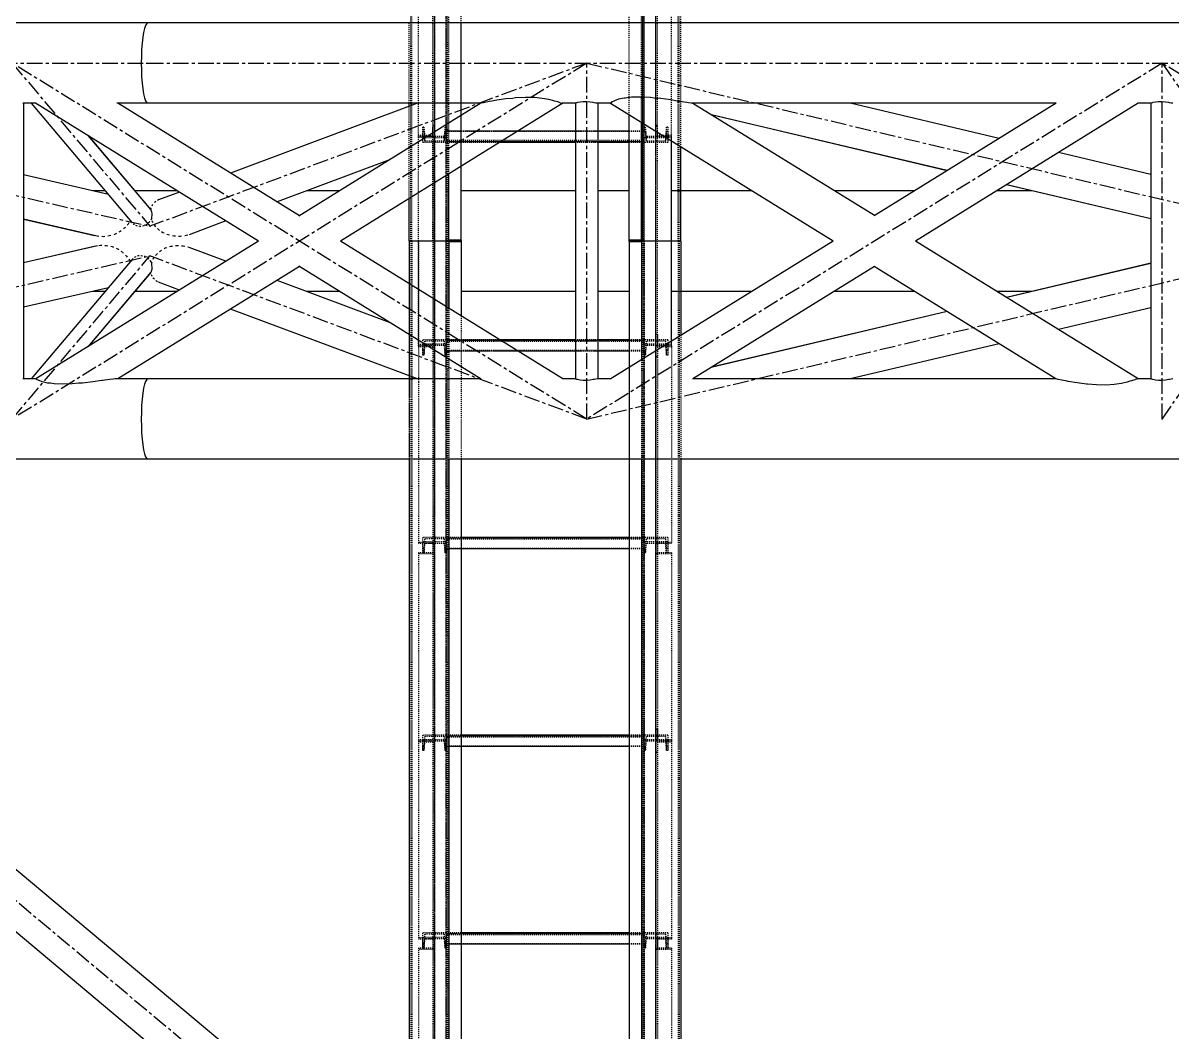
# Model space of a CAD drawing. Header units: millimetres. Extents: x 5143 to 30813, y 232 to 21408.
# Drawn here: x 10391 to 10972, y 10420 to 10931 of the extents above; entities that cross this region are included whole.
import ezdxf

# ---------------------------------------------------------------- set-up
doc = ezdxf.new("R2010")
doc.units = ezdxf.units.MM
doc.header["$LTSCALE"] = 0.25
for name, pattern in [('CENTER', [50.8, 31.75, -6.35, 6.35, -6.35]), ('XKITLINE00', [0]), ('XKITLINE02', [4, 2, -2]), ('XKITLINE03', [6, 3, -1, 1, -1])]:
    doc.linetypes.add(name, pattern=pattern)

msp = doc.modelspace()

# ---------------------------------------------------------------- linework, layer by layer
at = {"color": 1, "linetype": 'XKITLINE03'}
for p, q in [((10599, 10814.34), (10599, 12467.81)), ((10711, 10814.34), (10710.99, 12467.81)), ((10605, 10820.27), (10605, 12460.27)), ((10705, 12460.27), (10705, 10820.27)), ((10599.01, 10972.67), (10599.01, 10873.16)), ((10710.99, 10873.16), (10710.99, 10972.67)), ((10599.01, 10872.69), (10599.01, 10767.39)), ((10605.02, 10872.44), (10605.02, 10870.17)), ((10705, 10870.41), (10605.02, 10870.41)), ((10705, 10870.17), (10705, 10872.44)), ((10710.99, 10767.39), (10710.99, 10872.69)), ((10599, 9172.74), (10599, 10826.21)), ((10710.99, 9172.74), (10711, 10826.21)), ((10605, 9180.27), (10605, 10820.27)), ((10705, 10820.27), (10705, 9180.27)), ((10605.02, 10770.38), (10605.02, 10768.11)), ((10605.02, 10770.14), (10705, 10770.14)), ((10705, 10768.11), (10705, 10770.38)), ((10599.01, 10767.39), (10599.01, 10667.88)), ((10710.99, 10667.88), (10710.99, 10767.39)), ((10605.02, 10670.4), (10605.02, 10668.13)), ((10605.02, 10670.16), (10705, 10670.16)), ((10705, 10668.13), (10705, 10670.4)), ((10599.01, 10662.07), (10599.01, 10567.43)), ((10710.99, 10567.43), (10710.99, 10662.07)), ((10599.01, 10567.43), (10599.01, 10467.92)), ((10605.02, 10570.42), (10605.02, 10568.15)), ((10605.02, 10570.18), (10705, 10570.18)), ((10705, 10568.15), (10705, 10570.42)), ((10710.99, 10467.92), (10710.99, 10567.43)), ((10605.02, 10470.44), (10605.02, 10468.17)), ((10605.02, 10470.2), (10705, 10470.2)), ((10705, 10468.17), (10705, 10470.44)), ((10599.01, 10462.11), (10599.01, 10367.47)), ((10710.99, 10367.47), (10710.99, 10462.11))]:
    msp.add_line(p, q, dxfattribs=at)
at = {"color": 3, "linetype": 'XKITLINE02'}
for p, q in [((10587.15, 10820.27), (10587.15, 12464.01)), ((10587.68, 10820.27), (10587.68, 12464.27)), ((10604.92, 10820.27), (10604.92, 12464.27)), ((10605, 10820.27), (10605, 12460.68)), ((10605.45, 10820.27), (10605.45, 12464.01)), ((10605.85, 10820.3), (10605.85, 12460.65)), ((10612.5, 10820.66), (10612.5, 12460.66)), ((10697.5, 10884.14), (10697.5, 12460.66)), ((10704.15, 10820.3), (10704.15, 12460.65)), ((10704.55, 10820.27), (10704.54, 12464.01)), ((10705, 10820.27), (10705, 12460.68)), ((10705.08, 10820.27), (10705.07, 12464.27)), ((10722.31, 10820.27), (10722.31, 12464.27)), ((10722.85, 10820.27), (10722.84, 12464.01)), ((10723.69, 10867.93), (10723.69, 12464.01)), ((10606.3, 10854.23), (10606.3, 12426.32)), ((10703.69, 10880.3), (10703.69, 12400.21)), ((10704.15, 12377.22), (10704.15, 10820.3)), ((10705, 12377.22), (10705, 10820.27)), ((10598.21, 10873.73), (10598.21, 10978.36)), ((10599.01, 10873.16), (10599.01, 10978.36)), ((10710.99, 10873.16), (10710.99, 10978.36)), ((10711.79, 10873.73), (10711.79, 10978.36)), ((10591.01, 10873.16), (10591.01, 10973.24)), ((10718.99, 10873.16), (10718.99, 10973.24)), ((10586.3, 10889.97), (10586.3, 10930.57)), ((10599.01, 10929.1), (10599.01, 10873.16)), ((10606.3, 10854.23), (10606.3, 10930.57)), ((10612.5, 10858.07), (10612.5, 10930.57)), ((10697.5, 10884.14), (10697.5, 10930.57)), ((10703.69, 10880.3), (10703.69, 10930.57)), ((10723.69, 10867.93), (10723.69, 10930.57)), ((10586.3, 10841.84), (10586.3, 10888.43)), ((10599.01, 10878.85), (10598.21, 10878.85)), ((10711.79, 10878.85), (10710.99, 10878.85)), ((10598.21, 10873.73), (10591.01, 10873.73)), ((10598.21, 10873.25), (10591.01, 10873.25)), ((10591.01, 10767.39), (10591.01, 10873.25)), ((10599.01, 10873.16), (10591.01, 10873.16)), ((10593.7, 10877.94), (10593.02, 10877.94)), ((10593.02, 10877.94), (10593.02, 10872.44)), ((10593.02, 10877.94), (10593.02, 10875.66)), ((10593.7, 10875.66), (10593.02, 10875.66)), ((10593.02, 10875.66), (10593.02, 10870.17)), ((10593.7, 10877.94), (10594.08, 10873.14)), ((10593.7, 10877.94), (10593.7, 10875.66)), ((10593.7, 10875.66), (10594.08, 10870.87)), ((10603.95, 10873.14), (10594.08, 10873.14)), ((10594.08, 10873.14), (10594.08, 10870.87)), ((10599.01, 10878.28), (10598.21, 10878.28)), ((10598.21, 10820.27), (10598.21, 10878.28)), ((10599.01, 10767.39), (10599.01, 10878.28)), ((10604.34, 10877.94), (10603.95, 10873.14)), ((10604.34, 10875.66), (10603.95, 10870.87)), ((10603.95, 10873.14), (10603.95, 10870.87)), ((10605.02, 10877.94), (10604.34, 10877.94)), ((10604.34, 10877.94), (10604.34, 10875.66)), ((10605.02, 10875.66), (10604.34, 10875.66)), ((10605.02, 10877.94), (10605.02, 10872.44)), ((10605.02, 10877.94), (10605.02, 10875.66)), ((10605.02, 10870.17), (10605.02, 10875.91)), ((10641.3, 10875.91), (10605.02, 10875.91)), ((10705, 10875.89), (10605.02, 10875.89)), ((10705, 10875.68), (10605.02, 10875.68)), ((10705, 10875.66), (10605.02, 10875.66)), ((10605.02, 10875.66), (10605.02, 10870.17)), ((10681.74, 10875.91), (10670.34, 10875.91)), ((10705, 10875.91), (10697.5, 10875.91)), ((10705, 10877.94), (10705, 10875.66)), ((10705, 10877.94), (10705, 10872.44)), ((10705.68, 10877.94), (10705, 10877.94)), ((10705, 10870.17), (10705, 10875.91)), ((10705, 10875.66), (10705, 10870.17)), ((10705.68, 10875.66), (10705, 10875.66)), ((10705.68, 10877.94), (10705.68, 10875.66)), ((10705.68, 10877.94), (10706.06, 10873.14)), ((10705.68, 10875.66), (10706.06, 10870.87)), ((10706.06, 10873.14), (10706.06, 10870.87)), ((10715.93, 10873.14), (10706.06, 10873.14)), ((10710.99, 10767.39), (10710.99, 10878.28)), ((10711.79, 10878.28), (10710.99, 10878.28)), ((10718.99, 10873.16), (10710.99, 10873.16)), ((10711.79, 10767.95), (10711.79, 10878.28)), ((10718.99, 10873.73), (10711.79, 10873.73)), ((10718.99, 10873.25), (10711.79, 10873.25)), ((10716.32, 10877.94), (10715.93, 10873.14)), ((10716.32, 10875.66), (10715.93, 10870.87)), ((10715.93, 10873.14), (10715.93, 10870.87)), ((10716.32, 10877.94), (10716.32, 10875.66)), ((10717, 10877.94), (10716.32, 10877.94)), ((10717, 10875.66), (10716.32, 10875.66)), ((10717, 10877.94), (10717, 10875.66)), ((10717, 10877.94), (10717, 10872.44)), ((10717, 10875.66), (10717, 10870.17)), ((10718.99, 10767.39), (10718.99, 10873.25)), ((10718.99, 10767.95), (10718.99, 10873.25)), ((10599.01, 10872.69), (10591.01, 10872.69)), ((10605.02, 10872.44), (10593.02, 10872.44)), ((10593.02, 10872.44), (10593.02, 10870.17)), ((10605.02, 10870.17), (10593.02, 10870.17)), ((10603.95, 10870.87), (10594.08, 10870.87)), ((10598.21, 10869.68), (10598.21, 10767.95)), ((10605.02, 10872.44), (10605.02, 10870.17)), ((10705, 10871.09), (10605.02, 10871.09)), ((10705, 10870.89), (10605.02, 10870.89)), ((10632.42, 10870.41), (10605.02, 10870.41)), ((10632.03, 10870.17), (10605.02, 10870.17)), ((10681.74, 10870.41), (10670.34, 10870.41)), ((10681.74, 10870.17), (10670.34, 10870.17)), ((10705, 10870.41), (10697.5, 10870.41)), ((10705, 10870.17), (10697.5, 10870.17)), ((10705, 10872.44), (10705, 10870.17)), ((10717, 10872.44), (10705, 10872.44)), ((10717, 10870.17), (10705, 10870.17)), ((10715.93, 10870.87), (10706.06, 10870.87)), ((10718.99, 10872.69), (10710.99, 10872.69)), ((10717, 10872.44), (10717, 10870.17)), ((10599.01, 10849.71), (10599.01, 10767.39)), ((10606.3, 10820.68), (10605, 10820.68)), ((10606.3, 10820.65), (10605.85, 10820.65)), ((10612.5, 10820.68), (10612.5, 10820.66)), ((10612.5, 10820.66), (10612.5, 10820.68)), ((10697.5, 10820.66), (10697.5, 10820.68)), ((10697.5, 10820.66), (10697.5, 10820.68)), ((10697.5, 10820.66), (10697.5, 10820.68)), ((10705, 10820.68), (10703.7, 10820.68)), ((10704.15, 10820.65), (10703.7, 10820.65)), ((10586.3, 10820.27), (10586.3, 9201.84)), ((10587.15, 10820.27), (10587.15, 9176.54)), ((10587.68, 10820.27), (10587.68, 9176.28)), ((10591.01, 10820.27), (10591.01, 10767.95)), ((10604.92, 10820.27), (10604.92, 9176.28)), ((10606.3, 10820.27), (10605, 10820.27)), ((10605, 10820.27), (10605, 9179.87)), ((10606.3, 10820.27), (10605, 10820.27)), ((10606.3, 10819.87), (10605, 10819.87)), ((10605.45, 10820.27), (10605.45, 9176.54)), ((10606.3, 10820.3), (10605.85, 10820.3)), ((10605.85, 10820.25), (10605.85, 9179.9)), ((10606.3, 10820.25), (10605.85, 10820.25)), ((10606.3, 10819.9), (10605.85, 10819.9)), ((10612.5, 10820.29), (10612.5, 10820.27)), ((10612.5, 10820.27), (10612.5, 10820.29)), ((10612.5, 10820.27), (10612.5, 10820.26)), ((10612.5, 10820.27), (10612.5, 10820.26)), ((10612.5, 10819.89), (10612.5, 10819.87)), ((10612.5, 10819.89), (10612.5, 10819.87)), ((10612.5, 10819.89), (10612.5, 10819.87)), ((10697.5, 10820.27), (10697.5, 10820.29)), ((10697.5, 10820.27), (10697.5, 10820.29)), ((10697.5, 10820.27), (10697.5, 10820.26)), ((10697.5, 10820.27), (10697.5, 10820.26)), ((10697.5, 10819.89), (10697.5, 10819.87)), ((10697.5, 10819.89), (10697.5, 9180.26)), ((10697.5, 10819.89), (10697.5, 10819.87)), ((10703.7, 10820.27), (10703.69, 9240.34)), ((10704.15, 10820.3), (10703.7, 10820.3)), ((10705, 10820.27), (10703.7, 10820.27)), ((10705, 10820.27), (10703.7, 10820.27)), ((10704.15, 10820.25), (10703.7, 10820.25)), ((10704.15, 10819.9), (10703.7, 10819.9)), ((10705, 10819.87), (10703.7, 10819.87)), ((10704.15, 10820.25), (10704.15, 10723.33)), ((10704.55, 10820.27), (10704.54, 9176.54)), ((10705, 10820.27), (10705, 10723.33)), ((10705.08, 10820.27), (10705.07, 9176.28)), ((10722.31, 10820.27), (10722.31, 9176.28)), ((10722.85, 10820.27), (10722.84, 9176.54)), ((10586.3, 10798.71), (10586.3, 10752.12)), ((10606.3, 10786.32), (10606.3, 10709.97)), ((10612.5, 10782.48), (10612.5, 9180.26)), ((10612.5, 10782.48), (10612.5, 10709.97)), ((10593.02, 10770.38), (10593.02, 10764.88)), ((10605.02, 10770.38), (10593.02, 10770.38)), ((10593.02, 10770.38), (10593.02, 10768.11)), ((10594.08, 10769.68), (10593.7, 10764.88)), ((10603.95, 10769.68), (10594.08, 10769.68)), ((10594.08, 10769.68), (10594.08, 10767.41)), ((10599.01, 10772.98), (10598.21, 10772.98)), ((10603.95, 10769.68), (10604.34, 10764.88)), ((10603.95, 10769.68), (10603.95, 10767.41)), ((10605.02, 10770.38), (10605.02, 10764.88)), ((10605.02, 10770.38), (10605.02, 10768.11)), ((10605.02, 10770.38), (10605.02, 10764.64)), ((10632.03, 10770.38), (10605.02, 10770.38)), ((10632.42, 10770.14), (10605.02, 10770.14)), ((10705, 10769.66), (10605.02, 10769.66)), ((10705, 10769.46), (10605.02, 10769.46)), ((10681.74, 10770.38), (10670.34, 10770.38)), ((10681.74, 10770.14), (10670.34, 10770.14)), ((10705, 10770.38), (10697.5, 10770.38)), ((10705, 10770.14), (10697.5, 10770.14)), ((10705, 10770.38), (10705, 10764.64)), ((10705, 10770.38), (10705, 10768.11)), ((10705, 10770.38), (10705, 10764.88)), ((10717, 10770.38), (10705, 10770.38)), ((10706.06, 10769.68), (10705.68, 10764.88)), ((10706.06, 10769.68), (10706.06, 10767.41)), ((10715.93, 10769.68), (10706.06, 10769.68)), ((10711.79, 10772.98), (10710.99, 10772.98)), ((10711.79, 10772.98), (10711.79, 10767.95)), ((10715.93, 10769.68), (10715.93, 10767.41)), ((10715.93, 10769.68), (10716.32, 10764.88)), ((10717, 10770.38), (10717, 10768.11)), ((10717, 10770.38), (10717, 10764.88)), ((10723.69, 10772.62), (10723.69, 10709.97)), ((10598.21, 10767.95), (10591.01, 10767.95)), ((10591.01, 10767.39), (10591.01, 10749.1)), ((10599.01, 10767.39), (10591.01, 10767.39)), ((10599.01, 10767.39), (10591.01, 10767.39)), ((10598.21, 10766.82), (10591.01, 10766.82)), ((10593.02, 10768.11), (10593.02, 10762.61)), ((10605.02, 10768.11), (10593.02, 10768.11)), ((10593.7, 10764.88), (10593.02, 10764.88)), ((10593.02, 10764.88), (10593.02, 10762.61)), ((10593.7, 10762.61), (10593.02, 10762.61)), ((10594.08, 10767.41), (10593.7, 10762.61)), ((10593.7, 10764.88), (10593.7, 10762.61)), ((10603.95, 10767.41), (10594.08, 10767.41)), ((10598.21, 10766.82), (10598.21, 10749.1)), ((10599.01, 10767.39), (10599.01, 10723.33)), ((10603.95, 10767.41), (10604.34, 10762.61)), ((10605.02, 10764.88), (10604.34, 10764.88)), ((10604.34, 10764.88), (10604.34, 10762.61)), ((10605.02, 10762.61), (10604.34, 10762.61)), ((10605.02, 10768.11), (10605.02, 10762.61)), ((10605.02, 10764.88), (10605.02, 10762.61)), ((10705, 10764.88), (10605.02, 10764.88)), ((10705, 10764.87), (10605.02, 10764.87)), ((10705, 10764.65), (10605.02, 10764.65)), ((10641.3, 10764.64), (10605.02, 10764.64)), ((10681.74, 10764.64), (10670.34, 10764.64)), ((10705, 10764.64), (10697.5, 10764.64)), ((10705, 10768.11), (10705, 10762.61)), ((10717, 10768.11), (10705, 10768.11)), ((10705, 10764.88), (10705, 10762.61)), ((10705.68, 10764.88), (10705, 10764.88)), ((10705.68, 10762.61), (10705, 10762.61)), ((10706.06, 10767.41), (10705.68, 10762.61)), ((10705.68, 10764.88), (10705.68, 10762.61)), ((10715.93, 10767.41), (10706.06, 10767.41)), ((10710.99, 10767.39), (10710.99, 10662.19)), ((10718.99, 10767.39), (10710.99, 10767.39)), ((10718.99, 10767.39), (10710.99, 10767.39)), ((10718.99, 10767.95), (10711.79, 10767.95)), ((10711.79, 10766.82), (10711.79, 10662.19)), ((10718.99, 10766.82), (10711.79, 10766.82)), ((10715.93, 10767.41), (10716.32, 10762.61)), ((10716.32, 10764.88), (10716.32, 10762.61)), ((10717, 10764.88), (10716.32, 10764.88)), ((10717, 10762.61), (10716.32, 10762.61)), ((10717, 10768.11), (10717, 10762.61)), ((10717, 10764.88), (10717, 10762.61)), ((10718.99, 10767.39), (10718.99, 10667.31)), ((10599.01, 10761.7), (10598.21, 10761.7)), ((10703.69, 10760.25), (10703.69, 10709.97)), ((10711.79, 10761.7), (10710.99, 10761.7)), ((10697.5, 10756.41), (10697.5, 10709.97)), ((10586.3, 10750.57), (10586.3, 10709.97)), ((10591.01, 10749.1), (10591.01, 10667.31)), ((10598.21, 10749.1), (10598.21, 10662.19)), ((10599.01, 10749.1), (10599.01, 10662.19)), ((10704.15, 10749.1), (10704.15, 9179.9)), ((10705, 10749.1), (10705, 9179.87)), ((10593.02, 10670.4), (10593.02, 10664.91)), ((10605.02, 10670.4), (10593.02, 10670.4)), ((10593.02, 10670.4), (10593.02, 10668.13)), ((10594.08, 10669.7), (10593.7, 10664.91)), ((10603.95, 10669.7), (10594.08, 10669.7)), ((10594.08, 10669.7), (10594.08, 10667.43)), ((10603.95, 10669.7), (10604.34, 10664.91)), ((10603.95, 10669.7), (10603.95, 10667.43)), ((10605.02, 10670.4), (10605.02, 10664.91)), ((10605.02, 10670.4), (10605.02, 10668.13)), ((10605.02, 10670.4), (10605.02, 10664.66)), ((10612.5, 10670.4), (10605.02, 10670.4)), ((10612.5, 10670.16), (10605.02, 10670.16)), ((10705, 10669.68), (10605.02, 10669.68)), ((10705, 10670.4), (10697.5, 10670.4)), ((10705, 10670.16), (10697.5, 10670.16)), ((10705, 10670.4), (10705, 10664.66)), ((10705, 10670.4), (10705, 10668.13)), ((10705, 10670.4), (10705, 10664.91)), ((10717, 10670.4), (10705, 10670.4)), ((10706.06, 10669.7), (10705.68, 10664.91)), ((10706.06, 10669.7), (10706.06, 10667.43)), ((10715.93, 10669.7), (10706.06, 10669.7)), ((10715.93, 10669.7), (10715.93, 10667.43)), ((10715.93, 10669.7), (10716.32, 10664.91)), ((10717, 10670.4), (10717, 10668.13)), ((10717, 10670.4), (10717, 10664.91)), ((10599.01, 10667.88), (10591.01, 10667.88)), ((10598.21, 10667.31), (10591.01, 10667.31)), ((10593.02, 10668.13), (10593.02, 10662.63)), ((10605.02, 10668.13), (10593.02, 10668.13)), ((10593.7, 10664.91), (10593.02, 10664.91)), ((10593.02, 10664.91), (10593.02, 10662.63)), ((10594.08, 10667.43), (10593.7, 10662.63)), ((10593.7, 10664.91), (10593.7, 10662.63)), ((10603.95, 10667.43), (10594.08, 10667.43)), ((10599.01, 10668), (10598.21, 10668)), ((10598.21, 10668), (10598.21, 10662.66)), ((10598.21, 10668), (10598.21, 10568.03)), ((10599.01, 10668), (10599.01, 10662.07)), ((10599.01, 10668), (10599.01, 10567.43)), ((10603.95, 10667.43), (10604.34, 10662.63)), ((10605.02, 10664.91), (10604.34, 10664.91)), ((10604.34, 10664.91), (10604.34, 10662.63)), ((10705, 10669.48), (10605.02, 10669.48)), ((10605.02, 10668.13), (10605.02, 10662.63)), ((10605.02, 10664.91), (10605.02, 10662.63)), ((10705, 10664.91), (10605.02, 10664.91)), ((10705, 10664.89), (10605.02, 10664.89)), ((10705, 10664.68), (10605.02, 10664.68)), ((10612.5, 10664.66), (10605.02, 10664.66)), ((10705, 10664.66), (10697.5, 10664.66)), ((10705, 10668.13), (10705, 10662.63)), ((10717, 10668.13), (10705, 10668.13)), ((10705, 10664.91), (10705, 10662.63)), ((10705.68, 10664.91), (10705, 10664.91)), ((10706.06, 10667.43), (10705.68, 10662.63)), ((10705.68, 10664.91), (10705.68, 10662.63)), ((10715.93, 10667.43), (10706.06, 10667.43)), ((10710.99, 10668), (10710.99, 10568.15)), ((10711.79, 10668), (10710.99, 10668)), ((10718.99, 10667.88), (10710.99, 10667.88)), ((10711.79, 10668), (10711.79, 10568.03)), ((10718.99, 10667.31), (10711.79, 10667.31)), ((10716.32, 10662.63), (10715.93, 10667.43)), ((10716.32, 10664.91), (10716.32, 10662.63)), ((10717, 10664.91), (10716.32, 10664.91)), ((10717, 10668.13), (10717, 10662.63)), ((10717, 10664.91), (10717, 10662.63)), ((10598.21, 10662.66), (10591.01, 10662.66)), ((10591.01, 10662.66), (10591.01, 10662.07)), ((10591.01, 10662.66), (10591.01, 10567.43)), ((10599.01, 10662.07), (10591.01, 10662.07)), ((10593.7, 10662.63), (10593.02, 10662.63)), ((10599.01, 10662.19), (10598.21, 10662.19)), ((10605.02, 10662.63), (10604.34, 10662.63)), ((10705.68, 10662.63), (10705, 10662.63)), ((10711.79, 10662.19), (10710.99, 10662.19)), ((10718.99, 10662.07), (10710.99, 10662.07)), ((10718.99, 10662.66), (10711.79, 10662.66)), ((10717, 10662.63), (10716.32, 10662.63)), ((10718.99, 10662.66), (10718.99, 10567.43)), ((10599.01, 10573.37), (10598.21, 10573.37)), ((10710.99, 10573.37), (10710.99, 10567.43)), ((10711.79, 10573.37), (10710.99, 10573.37)), ((10711.79, 10573.37), (10711.79, 10568.03)), ((10598.21, 10568.03), (10591.01, 10568.03)), ((10599.01, 10567.43), (10591.01, 10567.43)), ((10591.01, 10567.43), (10591.01, 10566.86)), ((10599.01, 10567.43), (10591.01, 10567.43)), ((10591.01, 10567.43), (10591.01, 10467.35)), ((10598.21, 10566.86), (10591.01, 10566.86)), ((10593.02, 10570.42), (10593.02, 10564.93)), ((10605.02, 10570.42), (10593.02, 10570.42)), ((10593.02, 10570.42), (10593.02, 10568.15)), ((10593.02, 10568.15), (10593.02, 10562.65)), ((10605.02, 10568.15), (10593.02, 10568.15)), ((10594.08, 10569.72), (10593.7, 10564.93)), ((10594.08, 10567.45), (10593.7, 10562.65)), ((10603.95, 10569.72), (10594.08, 10569.72)), ((10594.08, 10569.72), (10594.08, 10567.45)), ((10603.95, 10567.45), (10594.08, 10567.45)), ((10598.21, 10566.86), (10598.21, 10561.74)), ((10598.21, 10566.86), (10598.21, 10462.23)), ((10599.01, 10567.43), (10599.01, 10561.74)), ((10599.01, 10567.43), (10599.01, 10462.23)), ((10603.95, 10569.72), (10604.34, 10564.93)), ((10603.95, 10569.72), (10603.95, 10567.45)), ((10603.95, 10567.45), (10604.34, 10562.65)), ((10605.02, 10570.42), (10605.02, 10564.93)), ((10605.02, 10570.42), (10605.02, 10568.15)), ((10605.02, 10570.42), (10605.02, 10564.68)), ((10612.5, 10570.42), (10605.02, 10570.42)), ((10612.5, 10570.18), (10605.02, 10570.18)), ((10705, 10569.7), (10605.02, 10569.7)), ((10705, 10569.5), (10605.02, 10569.5)), ((10605.02, 10568.15), (10605.02, 10562.65)), ((10705, 10570.42), (10697.5, 10570.42)), ((10705, 10570.18), (10697.5, 10570.18)), ((10705, 10570.42), (10705, 10564.68)), ((10705, 10570.42), (10705, 10568.15)), ((10705, 10570.42), (10705, 10564.93)), ((10717, 10570.42), (10705, 10570.42)), ((10705, 10568.15), (10705, 10562.65)), ((10717, 10568.15), (10705, 10568.15)), ((10706.06, 10569.72), (10705.68, 10564.93)), ((10706.06, 10567.45), (10705.68, 10562.65)), ((10706.06, 10569.72), (10706.06, 10567.45)), ((10715.93, 10569.72), (10706.06, 10569.72)), ((10715.93, 10567.45), (10706.06, 10567.45)), ((10710.99, 10567.43), (10710.99, 10462.23)), ((10718.99, 10567.43), (10710.99, 10567.43)), ((10718.99, 10567.43), (10710.99, 10567.43)), ((10718.99, 10568.03), (10711.79, 10568.03)), ((10711.79, 10566.86), (10711.79, 10462.23)), ((10718.99, 10566.86), (10711.79, 10566.86)), ((10715.93, 10569.72), (10715.93, 10567.45)), ((10715.93, 10569.72), (10716.32, 10564.93)), ((10715.93, 10567.45), (10716.32, 10562.65)), ((10717, 10570.42), (10717, 10568.15)), ((10717, 10570.42), (10717, 10564.93)), ((10717, 10568.15), (10717, 10562.65)), ((10718.99, 10568.03), (10718.99, 10567.43)), ((10718.99, 10567.43), (10718.99, 10467.35)), ((10593.7, 10564.93), (10593.02, 10564.93)), ((10593.02, 10564.93), (10593.02, 10562.65)), ((10593.7, 10562.65), (10593.02, 10562.65)), ((10593.7, 10564.93), (10593.7, 10562.65)), ((10599.01, 10561.74), (10598.21, 10561.74)), ((10605.02, 10564.93), (10604.34, 10564.93)), ((10604.34, 10564.93), (10604.34, 10562.65)), ((10605.02, 10562.65), (10604.34, 10562.65)), ((10605.02, 10564.93), (10605.02, 10562.65)), ((10705, 10564.93), (10605.02, 10564.93)), ((10705, 10564.91), (10605.02, 10564.91)), ((10705, 10564.7), (10605.02, 10564.7)), ((10612.5, 10564.68), (10605.02, 10564.68)), ((10705, 10564.68), (10697.5, 10564.68)), ((10705, 10564.93), (10705, 10562.65)), ((10705.68, 10564.93), (10705, 10564.93)), ((10705.68, 10562.65), (10705, 10562.65)), ((10705.68, 10564.93), (10705.68, 10562.65)), ((10711.79, 10561.74), (10710.99, 10561.74)), ((10716.32, 10564.93), (10716.32, 10562.65)), ((10717, 10564.93), (10716.32, 10564.93)), ((10717, 10562.65), (10716.32, 10562.65)), ((10717, 10564.93), (10717, 10562.65)), ((10599.01, 10467.92), (10591.01, 10467.92)), ((10598.21, 10467.35), (10591.01, 10467.35)), ((10593.02, 10470.44), (10593.02, 10464.95)), ((10605.02, 10470.44), (10593.02, 10470.44)), ((10593.02, 10470.44), (10593.02, 10468.17)), ((10593.02, 10468.17), (10593.02, 10462.67)), ((10605.02, 10468.17), (10593.02, 10468.17)), ((10594.08, 10469.75), (10593.7, 10464.95)), ((10594.08, 10467.47), (10593.7, 10462.67)), ((10603.95, 10469.75), (10594.08, 10469.75)), ((10594.08, 10469.75), (10594.08, 10467.47)), ((10603.95, 10467.47), (10594.08, 10467.47)), ((10599.01, 10468.04), (10598.21, 10468.04)), ((10598.21, 10468.04), (10598.21, 10462.7)), ((10598.21, 10468.04), (10598.21, 10368.07)), ((10599.01, 10468.04), (10599.01, 10462.11)), ((10599.01, 10468.04), (10599.01, 10367.47)), ((10603.95, 10469.75), (10604.34, 10464.95)), ((10603.95, 10469.75), (10603.95, 10467.47)), ((10603.95, 10467.47), (10604.34, 10462.67)), ((10605.02, 10470.44), (10605.02, 10464.95)), ((10605.02, 10470.44), (10605.02, 10468.17)), ((10605.02, 10470.44), (10605.02, 10464.7)), ((10612.5, 10470.44), (10605.02, 10470.44)), ((10612.5, 10470.2), (10605.02, 10470.2)), ((10705, 10469.72), (10605.02, 10469.72)), ((10705, 10469.52), (10605.02, 10469.52)), ((10605.02, 10468.17), (10605.02, 10462.67)), ((10705, 10470.44), (10697.5, 10470.44)), ((10705, 10470.2), (10697.5, 10470.2)), ((10705, 10470.44), (10705, 10468.17)), ((10705, 10470.44), (10705, 10464.95)), ((10717, 10470.44), (10705, 10470.44)), ((10705, 10470.44), (10705, 10464.7)), ((10705, 10468.17), (10705, 10462.67)), ((10717, 10468.17), (10705, 10468.17)), ((10706.06, 10469.75), (10705.68, 10464.95)), ((10706.06, 10467.47), (10705.68, 10462.67)), ((10706.06, 10469.75), (10706.06, 10467.47)), ((10715.93, 10469.75), (10706.06, 10469.75)), ((10715.93, 10467.47), (10706.06, 10467.47)), ((10710.99, 10468.04), (10710.99, 10368.19)), ((10711.79, 10468.04), (10710.99, 10468.04)), ((10710.99, 10467.92), (10710.99, 10462.23)), ((10718.99, 10467.92), (10710.99, 10467.92)), ((10711.79, 10468.04), (10711.79, 10368.07)), ((10711.79, 10467.35), (10711.79, 10462.23)), ((10718.99, 10467.35), (10711.79, 10467.35)), ((10715.93, 10469.75), (10715.93, 10467.47)), ((10715.93, 10469.75), (10716.32, 10464.95)), ((10716.32, 10462.67), (10715.93, 10467.47)), ((10717, 10470.44), (10717, 10468.17)), ((10717, 10470.44), (10717, 10464.95)), ((10717, 10468.17), (10717, 10462.67)), ((10718.99, 10467.92), (10718.99, 10467.35)), ((10598.21, 10462.7), (10591.01, 10462.7)), ((10591.01, 10462.7), (10591.01, 10462.11)), ((10591.01, 10462.7), (10591.01, 10367.47)), ((10599.01, 10462.11), (10591.01, 10462.11)), ((10593.7, 10464.95), (10593.02, 10464.95)), ((10593.02, 10464.95), (10593.02, 10462.67)), ((10593.7, 10462.67), (10593.02, 10462.67)), ((10593.7, 10464.95), (10593.7, 10462.67)), ((10599.01, 10462.23), (10598.21, 10462.23)), ((10605.02, 10464.95), (10604.34, 10464.95)), ((10604.34, 10464.95), (10604.34, 10462.67)), ((10605.02, 10462.67), (10604.34, 10462.67)), ((10605.02, 10464.95), (10605.02, 10462.67)), ((10705, 10464.95), (10605.02, 10464.95)), ((10705, 10464.93), (10605.02, 10464.93)), ((10705, 10464.72), (10605.02, 10464.72)), ((10612.5, 10464.7), (10605.02, 10464.7)), ((10705, 10464.7), (10697.5, 10464.7)), ((10705, 10464.95), (10705, 10462.67)), ((10705.68, 10464.95), (10705, 10464.95)), ((10705.68, 10462.67), (10705, 10462.67)), ((10705.68, 10464.95), (10705.68, 10462.67)), ((10711.79, 10462.23), (10710.99, 10462.23)), ((10718.99, 10462.11), (10710.99, 10462.11)), ((10718.99, 10462.7), (10711.79, 10462.7)), ((10716.32, 10464.95), (10716.32, 10462.67)), ((10717, 10464.95), (10716.32, 10464.95)), ((10717, 10462.67), (10716.32, 10462.67)), ((10717, 10464.95), (10717, 10462.67)), ((10718.99, 10462.7), (10718.99, 10367.47))]:
    msp.add_line(p, q, dxfattribs=at)
at = {"color": 8, "linetype": 'XKITLINE00'}
for p, q in [((10454.1, 10930.57), (10138.8, 10930.57)), ((10451.95, 10925.83), (10451.54, 10923.32)), ((10452.43, 10927.85), (10451.95, 10925.83)), ((10452.43, 10927.85), (10451.95, 10925.83)), ((10452.96, 10929.35), (10452.43, 10927.85)), ((10452.96, 10929.35), (10452.43, 10927.85)), ((10453.52, 10930.27), (10452.96, 10929.35)), ((10453.52, 10930.27), (10452.96, 10929.35)), ((10454.1, 10930.57), (10453.52, 10930.27)), ((10454.1, 10930.57), (10453.52, 10930.27)), ((11688.53, 10930.57), (10454.1, 10930.57)), ((10451.21, 10920.42), (10450.96, 10917.22)), ((10451.54, 10923.32), (10451.21, 10920.42)), ((10450.81, 10913.8), (10450.76, 10910.27)), ((10450.96, 10917.22), (10450.81, 10913.8)), ((10450.76, 10910.27), (10450.81, 10906.75)), ((10450.81, 10906.75), (10450.96, 10903.33)), ((10450.96, 10903.33), (10451.21, 10900.12)), ((10451.21, 10900.12), (10451.54, 10897.23)), ((10451.54, 10897.23), (10451.95, 10894.72)), ((10451.95, 10894.72), (10452.43, 10892.69)), ((10451.95, 10894.72), (10452.43, 10892.69)), ((10452.43, 10892.69), (10452.96, 10891.2)), ((10452.43, 10892.69), (10452.96, 10891.2)), ((10452.96, 10891.2), (10453.52, 10890.28)), ((10452.96, 10891.2), (10453.52, 10890.28)), ((10626.65, 10890.81), (10623.89, 10890.26)), ((10628.14, 10891.01), (10626.65, 10890.81)), ((10630.53, 10891.5), (10628.14, 10891.01)), ((10635.12, 10892.15), (10630.53, 10891.5)), ((10638.6, 10892.47), (10635.12, 10892.15)), ((10640.06, 10892.66), (10638.6, 10892.47)), ((10645.06, 10892.96), (10640.06, 10892.66)), ((10649.6, 10892.9), (10645.06, 10892.96)), ((10653.49, 10892.47), (10649.6, 10892.9)), ((10656.89, 10891.94), (10653.49, 10892.47)), ((10659.46, 10891.21), (10656.89, 10891.94)), ((10659.82, 10891.01), (10659.46, 10891.21)), ((10661.53, 10890.62), (10659.82, 10891.01)), ((10662.58, 10890.14), (10661.53, 10890.62)), ((10672.69, 10890.6), (10671.43, 10890.32)), ((10674.28, 10890.75), (10672.69, 10890.6)), ((10676.04, 10890.74), (10674.28, 10890.75)), ((10677.81, 10890.59), (10676.04, 10890.74)), ((10679.39, 10890.31), (10677.81, 10890.59)), ((10688.74, 10890.65), (10688.41, 10890.18)), ((10690, 10891.1), (10688.74, 10890.65)), ((10690.13, 10891.25), (10690, 10891.1)), ((10692.09, 10892.01), (10690.13, 10891.25)), ((10695.06, 10892.57), (10692.09, 10892.01)), ((10695.54, 10892.61), (10695.06, 10892.57)), ((10698.68, 10893.02), (10695.54, 10892.61)), ((10703.13, 10893.12), (10698.68, 10893.02)), ((10708.24, 10892.83), (10703.13, 10893.12)), ((10710.14, 10892.61), (10708.24, 10892.83)), ((10713.52, 10892.32), (10710.14, 10892.61)), ((10718.61, 10891.66), (10713.52, 10892.32)), ((10721.72, 10891.1), (10718.61, 10891.66)), ((10723.18, 10890.93), (10721.72, 10891.1)), ((10726.71, 10890.36), (10723.18, 10890.93)), ((10963.68, 10890.6), (10962.42, 10890.32)), ((10965.27, 10890.75), (10963.68, 10890.6)), ((10967.03, 10890.74), (10965.27, 10890.75)), ((10968.79, 10890.59), (10967.03, 10890.74)), ((10970.38, 10890.31), (10968.79, 10890.59)), ((10391, 10889.87), (10390.89, 10889.93)), ((10397.51, 10889.97), (10391, 10889.97)), ((10391.17, 10889.97), (10391, 10889.87)), ((10391.17, 10889.97), (10391.17, 10750.57)), ((10391.17, 10889.97), (10391.17, 10750.58)), ((10395.16, 10889.97), (10446.22, 10829.51)), ((10510.03, 10820.27), (10397.3, 10890.11)), ((10454.1, 10889.97), (10438.4, 10889.97)), ((10530.76, 10833.12), (10438.97, 10889.97)), ((10454.1, 10889.97), (10453.52, 10890.28)), ((10454.1, 10889.97), (10453.52, 10890.28)), ((10622.54, 10889.97), (10454.1, 10889.97)), ((10590.45, 10889.97), (10495.95, 10854.68)), ((10622.58, 10890), (10530.38, 10832.88)), ((10664, 10889.97), (10551.49, 10820.27)), ((10623.5, 10890.14), (10622.58, 10890)), ((10623.89, 10890.26), (10623.5, 10890.14)), ((10662.87, 10890.11), (10662.58, 10890.14)), ((10663.78, 10889.93), (10662.87, 10890.11)), ((10670.34, 10889.97), (10663.57, 10889.97)), ((10663.96, 10889.97), (10663.74, 10889.88)), ((10663.78, 10889.93), (10663.74, 10889.88)), ((10670.62, 10890.1), (10670.34, 10889.96)), ((10670.34, 10890.06), (10670.34, 10750.49)), ((10670.34, 10889.96), (10670.34, 10750.59)), ((10671.14, 10890.18), (10670.62, 10890.1)), ((10671.43, 10890.32), (10671.14, 10890.18)), ((10679.79, 10890.18), (10679.39, 10890.31)), ((10680.66, 10890.1), (10679.79, 10890.18)), ((10681.47, 10889.95), (10680.66, 10890.1)), ((10681.6, 10889.87), (10681.47, 10889.95)), ((10688.14, 10889.97), (10681.6, 10889.97)), ((10681.74, 10889.96), (10681.6, 10889.87)), ((10681.74, 10889.97), (10681.74, 10750.57)), ((10681.74, 10889.96), (10681.74, 10750.59)), ((10688.17, 10890.14), (10688.13, 10889.93)), ((10800.73, 10820.27), (10688.13, 10889.93)), ((10688.41, 10890.18), (10688.17, 10890.14)), ((10727.45, 10890.18), (10726.71, 10890.36)), ((10728.9, 10890.04), (10727.45, 10890.18)), ((10729.66, 10889.87), (10728.9, 10890.04)), ((10913.41, 10889.97), (10729.19, 10889.97)), ((10729.74, 10889.93), (10729.58, 10889.97)), ((10729.74, 10889.93), (10729.66, 10889.87)), ((10821.54, 10833.14), (10729.74, 10889.93)), ((10884.6, 10872.15), (10809.32, 10889.97)), ((10913.5, 10890.03), (10821.37, 10833.04)), ((10955.02, 10889.97), (10842.34, 10820.27)), ((10961.33, 10889.97), (10954.85, 10889.97)), ((10961.61, 10890.1), (10961.33, 10889.96)), ((10961.33, 10890.06), (10961.33, 10750.49)), ((10961.33, 10889.96), (10961.33, 10750.59)), ((10962.13, 10890.18), (10961.61, 10890.1)), ((10962.42, 10890.32), (10962.13, 10890.18)), ((10970.78, 10890.18), (10970.38, 10890.31)), ((10971.64, 10890.1), (10970.78, 10890.18)), ((10972.45, 10889.95), (10971.64, 10890.1)), ((10858.36, 10855.92), (10739.05, 10884.17)), ((10858.29, 10855.88), (10739.22, 10884.07)), ((10423.79, 10873.7), (10455.6, 10836.04)), ((10423.87, 10873.65), (10455.44, 10836.26)), ((10576.39, 10861.39), (10519.45, 10840.12)), ((10961.33, 10853.98), (10914.69, 10865.03)), ((10434.12, 10843.85), (10391.17, 10853.72)), ((10432.57, 10845.67), (10426.16, 10845.67)), ((10469.03, 10845.67), (10447.49, 10845.67)), ((10470.08, 10845.02), (10459.51, 10841.07)), ((10551.03, 10845.67), (10534.33, 10845.67)), ((10605, 10845.67), (10604.73, 10845.67)), ((10670.34, 10845.67), (10612.5, 10845.67)), ((10697.5, 10845.67), (10681.74, 10845.67)), ((10705.28, 10845.67), (10705, 10845.67)), ((10759.67, 10845.67), (10718.99, 10845.67)), ((10841.79, 10845.67), (10801.28, 10845.67)), ((10901.38, 10845.67), (10883.4, 10845.67)), ((10961.33, 10831.48), (10888.38, 10848.75)), ((10961.33, 10831.54), (10888.45, 10848.8)), ((10456.32, 10838.43), (10456.14, 10837.99)), ((10456.68, 10838.82), (10456.32, 10838.43)), ((10457.48, 10839.68), (10457.39, 10839.59)), ((10457.69, 10839.95), (10457.48, 10839.68)), ((10458.15, 10840.23), (10457.69, 10839.95)), ((10459.51, 10841.07), (10459.05, 10840.79)), ((10455.44, 10836.26), (10455.49, 10836.17)), ((10455.55, 10836.63), (10455.48, 10836.19)), ((10455.67, 10836.86), (10455.55, 10836.63)), ((10455.6, 10836.04), (10455.73, 10835.62)), ((10455.77, 10837.09), (10455.67, 10836.86)), ((10455.75, 10835.61), (10455.83, 10835.42)), ((10455.83, 10835.42), (10455.94, 10835.2)), ((10455.94, 10835.2), (10455.96, 10835)), ((10455.95, 10835.02), (10456.01, 10834.85)), ((10456.01, 10832.44), (10455.97, 10831.89)), ((10456.09, 10833.27), (10456, 10832.59)), ((10456.01, 10834.85), (10456.04, 10834.27)), ((10456.05, 10834.25), (10456.12, 10833.7)), ((10456.07, 10833.49), (10456.08, 10833.31)), ((10456.08, 10833.31), (10456.09, 10833.27)), ((10456.12, 10833.7), (10456.09, 10833.47)), ((10428.54, 10822.71), (10391.17, 10831.3)), ((10427.13, 10822.98), (10391.17, 10831.25)), ((10442.3, 10826.85), (10441.71, 10826.41)), ((10442.76, 10827.35), (10442.3, 10826.85)), ((10444.13, 10828.87), (10443.67, 10828.36)), ((10444.44, 10829.43), (10444.13, 10828.87)), ((10445.25, 10830.66), (10445.15, 10830.52)), ((10446.66, 10829.14), (10447.08, 10828.7)), ((10447.28, 10828.6), (10447.08, 10828.7)), ((10448.59, 10827.93), (10448.03, 10828.21)), ((10448.82, 10827.89), (10448.59, 10827.93)), ((10450.29, 10827.66), (10449.67, 10827.75)), ((10450.53, 10827.69), (10450.29, 10827.66)), ((10452.04, 10827.92), (10451.4, 10827.82)), ((10452.26, 10828.02), (10452.04, 10827.92)), ((10453.65, 10828.69), (10453.06, 10828.41)), ((10453.82, 10828.85), (10453.65, 10828.69)), ((10454.96, 10829.89), (10454.48, 10829.45)), ((10454.99, 10829.94), (10454.96, 10829.89)), ((10455.09, 10830.09), (10454.99, 10829.94)), ((10455.77, 10831.14), (10455.56, 10830.82)), ((10455.86, 10831.41), (10455.77, 10831.14)), ((10455.89, 10831.66), (10455.86, 10831.41)), ((10455.97, 10831.89), (10455.9, 10831.64)), ((10456.1, 10830.7), (10456.31, 10830.15)), ((10456.31, 10830.15), (10456.37, 10830.06)), ((10456.37, 10830.06), (10456.63, 10829.62)), ((10457.26, 10828.55), (10457.57, 10828.01)), ((10457.57, 10828.01), (10458.04, 10827.54)), ((10458.97, 10826.6), (10459.3, 10826.26)), ((10493.59, 10830.46), (10474.97, 10823.51)), ((10429.32, 10822.66), (10428.54, 10822.71)), ((10431.65, 10822.51), (10430.86, 10822.56)), ((10432.41, 10822.6), (10431.65, 10822.51)), ((10434.71, 10822.86), (10433.94, 10822.78)), ((10435.43, 10823.08), (10434.71, 10822.86)), ((10437.58, 10823.74), (10436.86, 10823.52)), ((10438.21, 10824.08), (10437.58, 10823.74)), ((10440.12, 10825.1), (10439.48, 10824.76)), ((10440.63, 10825.54), (10440.12, 10825.1)), ((10459.3, 10826.26), (10459.42, 10826.12)), ((10459.98, 10825.72), (10459.42, 10826.12)), ((10461.64, 10824.53), (10461.08, 10824.93)), ((10462.31, 10824.24), (10461.64, 10824.53)), ((10464.3, 10823.39), (10463.63, 10823.68)), ((10465.04, 10823.23), (10464.3, 10823.39)), ((10467.27, 10822.76), (10466.52, 10822.92)), ((10468.05, 10822.73), (10467.27, 10822.76)), ((10470.39, 10822.66), (10469.6, 10822.68)), ((10471.17, 10822.77), (10470.39, 10822.66)), ((10473.52, 10823.11), (10472.73, 10822.99)), ((10474.26, 10823.35), (10473.52, 10823.11)), ((10428.68, 10817.87), (10391.17, 10809.25)), ((10427.01, 10817.54), (10391.17, 10809.3)), ((10510.03, 10820.27), (10397.47, 10750.55)), ((10427.65, 10817.64), (10427.01, 10817.54)), ((10430.08, 10818), (10429.32, 10817.89)), ((10430.86, 10817.99), (10430.08, 10818)), ((10433.18, 10817.93), (10432.41, 10817.95)), ((10433.94, 10817.77), (10433.18, 10817.93)), ((10436.17, 10817.31), (10435.43, 10817.47)), ((10436.86, 10817.03), (10436.17, 10817.31)), ((10438.89, 10816.19), (10438.21, 10816.47)), ((10439.48, 10815.79), (10438.89, 10816.19)), ((10441.21, 10814.62), (10440.63, 10815.01)), ((10460.46, 10815.27), (10459.98, 10814.83)), ((10461.08, 10815.62), (10460.46, 10815.27)), ((10462.92, 10816.65), (10462.31, 10816.31)), ((10463.63, 10816.87), (10462.92, 10816.65)), ((10465.75, 10817.54), (10465.04, 10817.32)), ((10466.52, 10817.63), (10465.75, 10817.54)), ((10468.81, 10817.91), (10468.05, 10817.82)), ((10469.6, 10817.86), (10468.81, 10817.91)), ((10471.95, 10817.73), (10471.17, 10817.78)), ((10472.73, 10817.56), (10471.95, 10817.73)), ((10475.02, 10817.02), (10474.26, 10817.2)), ((10493.59, 10810.09), (10475.02, 10817.02)), ((10664, 10750.57), (10551.49, 10820.27)), ((10800.73, 10820.27), (10687.97, 10750.52)), ((10954.94, 10750.62), (10842.34, 10820.27)), ((10446.19, 10811), (10395.16, 10750.57)), ((10441.21, 10814.62), (10441.39, 10814.42)), ((10441.71, 10814.13), (10441.39, 10814.42)), ((10443.28, 10812.73), (10442.76, 10813.2)), ((10443.28, 10812.73), (10443.67, 10812.19)), ((10444.44, 10811.12), (10444.82, 10810.59)), ((10444.82, 10810.59), (10445.14, 10810.03)), ((10446.66, 10811.4), (10446.19, 10811)), ((10447.46, 10812.1), (10447.28, 10811.95)), ((10448.03, 10812.34), (10447.46, 10812.1)), ((10449.03, 10812.75), (10448.82, 10812.66)), ((10449.67, 10812.79), (10449.03, 10812.75)), ((10450.77, 10812.87), (10450.53, 10812.86)), ((10451.4, 10812.73), (10450.77, 10812.87)), ((10452.49, 10812.47), (10452.26, 10812.53)), ((10453.06, 10812.14), (10452.49, 10812.47)), ((10454.03, 10811.57), (10453.82, 10811.7)), ((10454.03, 10811.57), (10454.48, 10811.1)), ((10455.26, 10810.29), (10455.09, 10810.46)), ((10455.26, 10810.29), (10455.56, 10809.73)), ((10455.78, 10809.42), (10455.87, 10809.16)), ((10456.1, 10809.85), (10455.82, 10809.32)), ((10455.87, 10809.16), (10455.92, 10808.78)), ((10456.86, 10811.49), (10456.63, 10810.93)), ((10457.26, 10812), (10456.86, 10811.49)), ((10458.43, 10813.52), (10458.04, 10813.01)), ((10458.97, 10813.95), (10458.43, 10813.52)), ((10961.33, 10809.07), (10888.38, 10791.8)), ((10455.61, 10804.53), (10423.79, 10766.85)), ((10455.43, 10804.27), (10423.87, 10766.9)), ((10530.76, 10807.43), (10438.97, 10750.57)), ((10455.47, 10804.36), (10455.43, 10804.27)), ((10455.75, 10804.94), (10455.61, 10804.53)), ((10455.81, 10805.11), (10455.73, 10804.92)), ((10455.77, 10803.46), (10455.86, 10802.98)), ((10455.92, 10805.33), (10455.81, 10805.11)), ((10455.89, 10808.89), (10455.96, 10808.64)), ((10455.95, 10805.53), (10455.92, 10805.33)), ((10455.96, 10808.64), (10456, 10807.96)), ((10456.01, 10805.67), (10455.96, 10805.55)), ((10456.02, 10807.95), (10456.1, 10807.3)), ((10456.05, 10806.3), (10456.03, 10805.8)), ((10456.11, 10806.83), (10456.04, 10806.28)), ((10456.07, 10807.06), (10456.11, 10806.83)), ((10456.1, 10807.25), (10456.09, 10807.08)), ((10456.1, 10807.3), (10456.1, 10807.25)), ((10622.74, 10750.45), (10530.38, 10807.67)), ((10821.54, 10807.41), (10729.67, 10750.57)), ((10913.33, 10750.62), (10821.37, 10807.51)), ((10961.33, 10809.01), (10888.45, 10791.75)), ((10455.86, 10802.98), (10456.14, 10802.56)), ((10456.68, 10801.73), (10456.95, 10801.31)), ((10457.39, 10800.96), (10456.95, 10801.31)), ((10458.52, 10799.99), (10458.15, 10800.32)), ((10459.05, 10799.76), (10458.52, 10799.99)), ((10470.08, 10795.53), (10459.46, 10799.5)), ((10576.39, 10779.16), (10519.45, 10800.43)), ((10434.12, 10796.7), (10391.17, 10786.83)), ((10432.57, 10794.87), (10426.16, 10794.87)), ((10469.03, 10794.87), (10447.49, 10794.87)), ((10551.03, 10794.87), (10534.33, 10794.87)), ((10605, 10794.87), (10604.73, 10794.87)), ((10670.34, 10794.87), (10612.5, 10794.87)), ((10697.5, 10794.87), (10681.74, 10794.87)), ((10705.28, 10794.87), (10705, 10794.87)), ((10759.67, 10794.87), (10718.99, 10794.87)), ((10841.79, 10794.87), (10801.28, 10794.87)), ((10901.37, 10794.87), (10883.4, 10794.87)), ((10590.45, 10750.57), (10495.95, 10785.87)), ((10961.33, 10786.56), (10914.69, 10775.52)), ((10858.36, 10784.63), (10739.05, 10756.38)), ((10858.29, 10784.67), (10739.22, 10756.48)), ((10884.6, 10768.4), (10809.32, 10750.57)), ((10391, 10750.67), (10390.89, 10750.62)), ((10391.17, 10750.58), (10391, 10750.67)), ((10397.51, 10750.57), (10391, 10750.57)), ((10397.83, 10750.5), (10397.47, 10750.55)), ((10397.83, 10750.5), (10397.85, 10750.24)), ((10398.97, 10749.78), (10397.85, 10750.24)), ((10399.2, 10749.73), (10398.97, 10749.78)), ((10400.62, 10749.08), (10399.2, 10749.73)), ((10403.27, 10748.52), (10400.62, 10749.08)), ((10404.81, 10748.37), (10403.27, 10748.52)), ((10406.66, 10748.07), (10404.81, 10748.37)), ((10410.86, 10747.88), (10406.66, 10748.07)), ((10415.79, 10748.06), (10410.86, 10747.88)), ((10419.07, 10748.37), (10415.79, 10748.06)), ((10421.09, 10748.51), (10419.07, 10748.37)), ((10426.24, 10749.05), (10421.09, 10748.51)), ((10430.82, 10749.73), (10426.24, 10749.05)), ((10431.11, 10749.76), (10430.82, 10749.73)), ((10434.89, 10750.22), (10431.11, 10749.76)), ((10436.51, 10750.5), (10434.89, 10750.22)), ((10437.58, 10750.55), (10436.51, 10750.5)), ((10438.94, 10750.65), (10437.58, 10750.55)), ((10454.1, 10750.57), (10437.93, 10750.57)), ((10438.94, 10750.65), (10438.86, 10750.57)), ((10451.95, 10745.83), (10451.54, 10743.32)), ((10452.43, 10747.85), (10451.95, 10745.83)), ((10452.43, 10747.85), (10451.95, 10745.83)), ((10452.96, 10749.35), (10452.43, 10747.85)), ((10452.96, 10749.35), (10452.43, 10747.85)), ((10453.52, 10750.27), (10452.96, 10749.35)), ((10453.52, 10750.27), (10452.96, 10749.35)), ((10454.1, 10750.57), (10453.52, 10750.27)), ((10454.1, 10750.57), (10453.52, 10750.27)), ((10622.54, 10750.57), (10454.1, 10750.57)), ((10670.34, 10750.57), (10663.88, 10750.57)), ((10670.62, 10750.44), (10670.34, 10750.59)), ((10671.14, 10750.36), (10670.62, 10750.44)), ((10671.43, 10750.23), (10671.14, 10750.36)), ((10672.69, 10749.95), (10671.43, 10750.23)), ((10674.28, 10749.8), (10672.69, 10749.95)), ((10676.04, 10749.81), (10674.28, 10749.8)), ((10677.81, 10749.96), (10676.04, 10749.81)), ((10679.39, 10750.24), (10677.81, 10749.96)), ((10679.79, 10750.36), (10679.39, 10750.24)), ((10680.66, 10750.45), (10679.79, 10750.36)), ((10681.47, 10750.6), (10680.66, 10750.45)), ((10681.6, 10750.67), (10681.47, 10750.6)), ((10681.74, 10750.59), (10681.6, 10750.67)), ((10688.06, 10750.57), (10681.6, 10750.57)), ((10913.49, 10750.57), (10729.5, 10750.57)), ((10914.06, 10750.41), (10913.33, 10750.62)), ((10914.45, 10750.36), (10914.06, 10750.41)), ((10916.29, 10749.9), (10914.45, 10750.36)), ((10919, 10749.44), (10916.29, 10749.9)), ((10919.62, 10749.3), (10919, 10749.44)), ((10924.04, 10748.53), (10919.62, 10749.3)), ((10928.8, 10747.98), (10924.04, 10748.53)), ((10929.41, 10747.94), (10928.8, 10747.98)), ((10933.89, 10747.53), (10929.41, 10747.94)), ((10938.66, 10747.43), (10933.89, 10747.53)), ((10942.84, 10747.72), (10938.66, 10747.43)), ((10944.01, 10747.94), (10942.84, 10747.72)), ((10946.46, 10748.23), (10944.01, 10747.94)), ((10949.41, 10748.89), (10946.46, 10748.23)), ((10950.72, 10749.44), (10949.41, 10748.89)), ((10951.63, 10749.62), (10950.72, 10749.44)), ((10953.3, 10750.19), (10951.63, 10749.62)), ((10953.48, 10750.36), (10953.3, 10750.19)), ((10954.45, 10750.51), (10953.48, 10750.36)), ((10954.69, 10750.67), (10954.45, 10750.51)), ((10961.33, 10750.57), (10954.54, 10750.57)), ((10954.94, 10750.62), (10954.69, 10750.67)), ((10954.94, 10750.62), (10954.94, 10750.57)), ((10961.61, 10750.44), (10961.33, 10750.59)), ((10962.13, 10750.36), (10961.61, 10750.44)), ((10962.42, 10750.23), (10962.13, 10750.36)), ((10963.68, 10749.95), (10962.42, 10750.23)), ((10965.27, 10749.8), (10963.68, 10749.95)), ((10967.03, 10749.81), (10965.27, 10749.8)), ((10968.79, 10749.96), (10967.03, 10749.81)), ((10970.38, 10750.24), (10968.79, 10749.96)), ((10970.78, 10750.36), (10970.38, 10750.24)), ((10971.64, 10750.45), (10970.78, 10750.36)), ((10972.45, 10750.6), (10971.64, 10750.45)), ((10451.21, 10740.42), (10450.96, 10737.22)), ((10451.54, 10743.32), (10451.21, 10740.42)), ((10450.81, 10733.8), (10450.76, 10730.27)), ((10450.96, 10737.22), (10450.81, 10733.8)), ((10450.76, 10730.27), (10450.81, 10726.75)), ((10450.81, 10726.75), (10450.96, 10723.33)), ((10450.96, 10723.33), (10451.21, 10720.12)), ((10451.21, 10720.12), (10451.54, 10717.23)), ((10451.54, 10717.23), (10451.95, 10714.72)), ((10451.95, 10714.72), (10452.43, 10712.69)), ((10451.95, 10714.72), (10452.43, 10712.69)), ((10452.43, 10712.69), (10452.96, 10711.2)), ((10452.43, 10712.69), (10452.96, 10711.2)), ((10452.96, 10711.2), (10453.52, 10710.28)), ((10452.96, 10711.2), (10453.52, 10710.28)), ((10454.1, 10709.97), (10453.52, 10710.28)), ((10454.1, 10709.97), (10453.52, 10710.28)), ((10907.08, 10035.62), (10107.67, 10705)), ((10454.1, 10709.97), (10138.8, 10709.97)), ((10908.11, 10066.4), (10139.52, 10709.97)), ((11688.53, 10709.97), (10454.1, 10709.97))]:
    msp.add_line(p, q, dxfattribs=at)
at = {"color": 8, "linetype": 'CENTER'}
for p, q in [((9008.64, 10910.27), (10454.1, 10910.27)), ((10096.38, 10910.27), (10455.15, 10827.77)), ((10385.47, 10910.27), (10455.15, 10827.77)), ((10676.04, 10730.27), (10385.47, 10910.27)), ((10676.04, 10910.27), (10385.47, 10730.27)), ((10454.1, 10910.27), (11840, 10910.27)), ((10676.04, 10910.27), (10455.15, 10827.77)), ((10676.04, 10910.27), (10455.15, 10827.77)), ((10676.04, 10910.27), (11024.51, 10827.77)), ((10967.03, 10910.27), (10676.04, 10730.27)), ((10676.04, 10730.27), (10676.04, 10910.27)), ((11258.02, 10730.27), (10967.03, 10910.27)), ((10967.03, 10910.27), (11024.51, 10827.77)), ((10967.03, 10730.27), (10967.03, 10910.27)), ((10096.38, 10730.27), (10455.15, 10812.77)), ((10385.47, 10730.27), (10455.15, 10812.77)), ((10676.04, 10730.27), (10455.15, 10812.77)), ((10676.04, 10730.27), (10455.15, 10812.77)), ((10676.04, 10730.27), (11024.51, 10812.77)), ((10967.03, 10730.27), (11024.51, 10812.77)), ((10930.63, 10031.73), (10096.38, 10730.27))]:
    msp.add_line(p, q, dxfattribs=at)
at = {"color": 7, "linetype": 'XKITLINE00'}
for p, q in [((10586.3, 10888.43), (10586.3, 10889.97)), ((10697.5, 10820.68), (10697.5, 10884.14)), ((10703.7, 10820.27), (10703.69, 10880.3)), ((10670.34, 10875.91), (10641.3, 10875.91)), ((10697.5, 10875.91), (10681.74, 10875.91)), ((10670.34, 10870.17), (10632.03, 10870.17)), ((10670.34, 10870.41), (10632.42, 10870.41)), ((10697.5, 10870.41), (10681.74, 10870.41)), ((10697.5, 10870.17), (10681.74, 10870.17)), ((10723.7, 10820.27), (10723.69, 10867.93)), ((10612.5, 10820.68), (10612.5, 10858.07)), ((10606.3, 10820.27), (10606.3, 10854.23)), ((10586.3, 10820.27), (10586.3, 10841.84)), ((10612.5, 10820.68), (10606.3, 10820.68)), ((10612.5, 10820.66), (10606.3, 10820.65)), ((10612.5, 10820.29), (10612.5, 10820.66)), ((10703.7, 10820.68), (10697.5, 10820.68)), ((10703.7, 10820.65), (10697.5, 10820.66)), ((10697.5, 10820.29), (10697.5, 10820.66)), ((10606.3, 10820.27), (10586.3, 10820.27)), ((10586.3, 10820.27), (10586.3, 10798.71)), ((10606.3, 10820.27), (10586.3, 10820.27)), ((10612.5, 10820.29), (10606.3, 10820.3)), ((10612.5, 10820.27), (10606.3, 10820.27)), ((10606.3, 10820.27), (10606.3, 10786.32)), ((10612.5, 10820.27), (10606.3, 10820.27)), ((10612.5, 10820.26), (10606.3, 10820.25)), ((10612.5, 10819.89), (10606.3, 10819.9)), ((10612.5, 10819.87), (10606.3, 10819.87)), ((10612.5, 10820.26), (10612.5, 10819.89)), ((10612.5, 10819.87), (10612.5, 10782.48)), ((10703.7, 10820.3), (10697.5, 10820.29)), ((10703.7, 10820.27), (10697.5, 10820.27)), ((10703.7, 10820.27), (10697.5, 10820.27)), ((10703.7, 10820.25), (10697.5, 10820.26)), ((10697.5, 10820.26), (10697.5, 10819.89)), ((10703.7, 10819.9), (10697.5, 10819.89)), ((10703.7, 10819.87), (10697.5, 10819.87)), ((10697.5, 10819.87), (10697.5, 10756.41)), ((10703.7, 10820.27), (10703.69, 10760.25)), ((10723.7, 10820.27), (10703.7, 10820.27)), ((10723.7, 10820.27), (10703.7, 10820.27)), ((10723.7, 10820.27), (10723.69, 10772.62)), ((10670.34, 10770.38), (10632.03, 10770.38)), ((10670.34, 10770.14), (10632.42, 10770.14)), ((10697.5, 10770.38), (10681.74, 10770.38)), ((10697.5, 10770.14), (10681.74, 10770.14)), ((10670.34, 10764.64), (10641.3, 10764.64)), ((10697.5, 10764.64), (10681.74, 10764.64)), ((10586.3, 10752.12), (10586.3, 10750.57)), ((10586.3, 10709.97), (10586.3, 10335.85)), ((10606.3, 10709.97), (10606.3, 10319.1)), ((10612.5, 10709.97), (10612.5, 10313.91)), ((10697.5, 10709.97), (10697.5, 10242.74)), ((10703.69, 10709.97), (10703.69, 10237.55)), ((10723.69, 10709.97), (10723.69, 10220.8)), ((10697.5, 10670.4), (10612.5, 10670.4)), ((10697.5, 10670.16), (10612.5, 10670.16)), ((10697.5, 10664.66), (10612.5, 10664.66)), ((10697.5, 10570.42), (10612.5, 10570.42)), ((10697.5, 10570.18), (10612.5, 10570.18)), ((10697.5, 10564.68), (10612.5, 10564.68)), ((10697.5, 10470.44), (10612.5, 10470.44)), ((10697.5, 10470.2), (10612.5, 10470.2)), ((10697.5, 10464.7), (10612.5, 10464.7))]:
    msp.add_line(p, q, dxfattribs=at)
at = {"color": 8, "linetype": 'XKITLINE00'}
for centre in [(10454.1, 10910.27), (10454.1, 10910.27), (10676.04, 10910.27), (10676.04, 10910.27), (10676.04, 10910.27), (10676.04, 10910.27), (10676.04, 10910.27), (10967.03, 10910.27), (10967.03, 10910.27), (10967.03, 10910.27), (10967.03, 10910.27), (10455.15, 10827.77), (10455.15, 10827.77), (10455.15, 10827.77), (10455.15, 10827.77), (10455.15, 10812.77), (10455.15, 10812.77), (10455.15, 10812.77), (10455.15, 10812.77), (10676.04, 10730.27), (10676.04, 10730.27), (10676.04, 10730.27), (10676.04, 10730.27), (10676.04, 10730.27), (10676.04, 10730.27), (10967.03, 10730.27), (10967.03, 10730.27)]:
    msp.add_circle(centre, 0.05, dxfattribs=at)
at = {"color": 1, "linetype": 'XKITLINE00'}
for centre in [(10599.01, 10873.16), (10710.99, 10873.16), (10599.01, 10872.69), (10605.02, 10872.44), (10605.02, 10870.41), (10605.02, 10870.17), (10705, 10872.44), (10705, 10870.41), (10705, 10870.17), (10710.99, 10872.69), (10599, 10826.21), (10711, 10826.21), (10605, 10820.27), (10605, 10820.27), (10705, 10820.27), (10705, 10820.27), (10599, 10814.34), (10711, 10814.34), (10605.02, 10770.38), (10605.02, 10770.14), (10705, 10770.38), (10705, 10770.14), (10599.01, 10767.39), (10599.01, 10767.39), (10605.02, 10768.11), (10705, 10768.11), (10710.99, 10767.39), (10710.99, 10767.39), (10605.02, 10670.4), (10605.02, 10670.16), (10705, 10670.4), (10705, 10670.16), (10599.01, 10667.88), (10605.02, 10668.13), (10705, 10668.13), (10710.99, 10667.88), (10599.01, 10662.07), (10710.99, 10662.07), (10599.01, 10567.43), (10599.01, 10567.43), (10605.02, 10570.42), (10605.02, 10570.18), (10605.02, 10568.15), (10705, 10570.42), (10705, 10570.18), (10705, 10568.15), (10710.99, 10567.43), (10710.99, 10567.43), (10599.01, 10467.92), (10605.02, 10470.44), (10605.02, 10470.2), (10605.02, 10468.17), (10705, 10470.44), (10705, 10470.2), (10705, 10468.17), (10710.99, 10467.92), (10599.01, 10462.11), (10710.99, 10462.11)]:
    msp.add_circle(centre, 0.05, dxfattribs=at)

doc.saveas('drawing.dxf')
